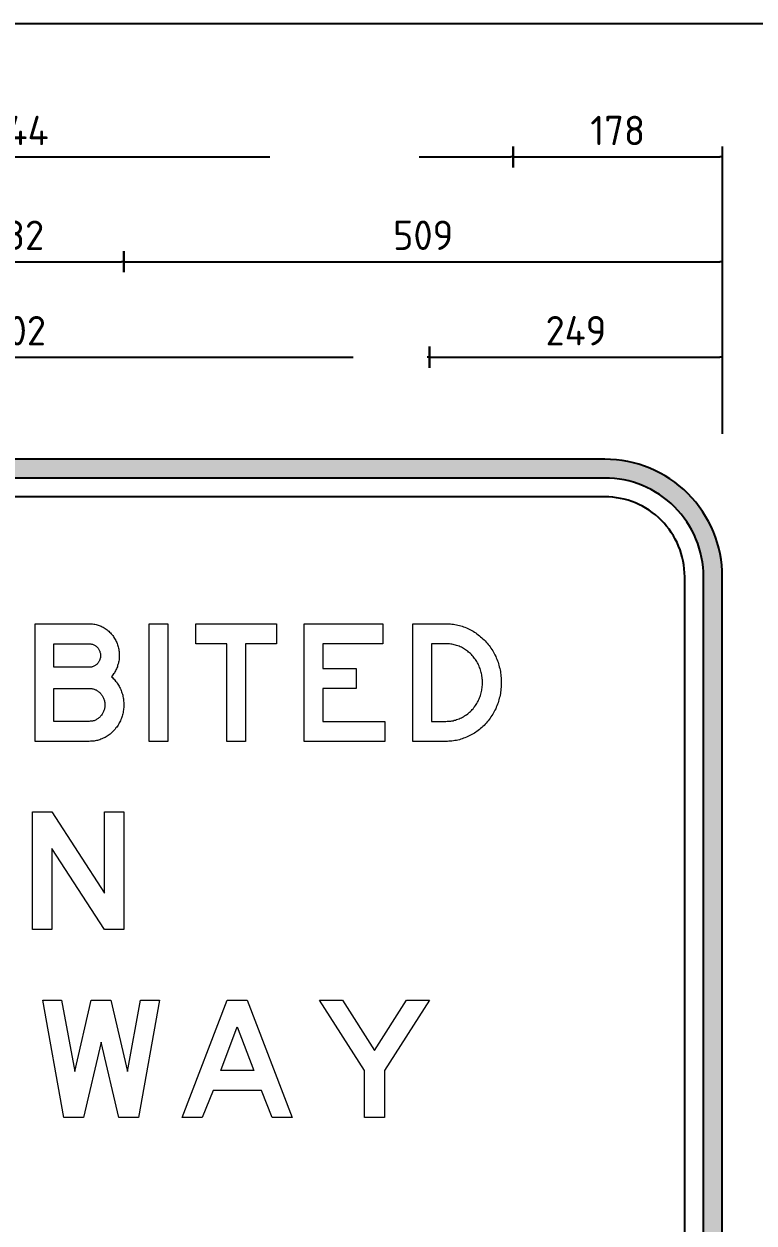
# Model space of a CAD drawing. Extents: x 0 to 1038, y -1303 to 297.
# Drawn here: x 259.1 to 321.2, y 190.5 to 292.5 of the extents above; entities that cross this region are included whole.
import ezdxf
from ezdxf.enums import TextEntityAlignment as Align

# ---------------------------------------------------------------- set-up
doc = ezdxf.new("R2010")
doc.units = 0
doc.linetypes.add('CENTERX2', pattern=[101.6, 63.5, -12.7, 12.7, -12.7])
doc.layers.get('0').update_dxf_attribs({"linetype": 'CONTINUOUS'})
doc.layers.get('DEFPOINTS').update_dxf_attribs({"linetype": 'CONTINUOUS'})
for name, color, linetype in [('GREEN', 96, 'CONTINUOUS'), ('T25', 1, 'CONTINUOUS'), ('TBLK18', 4, 'CONTINUOUS'), ('TBLK25', 1, 'CONTINUOUS'), ('TBLK35', 3, 'CONTINUOUS'), ('TBLK50', 7, 'CONTINUOUS')]:
    doc.layers.add(name, color=color, linetype=linetype)
doc.styles.add('ISO', font='iso3098b.shx')
doc.dimstyles.new('SIGNSDIM-10', dxfattribs={"dimtxt": 2.5, "dimasz": 0.2, "dimexe": 1.5, "dimexo": 2, "dimgap": 1, "dimtad": 1, "dimdec": 0, "dimlfac": 10, "dimrnd": 1, "dimdsep": 46, "dimtxsty": 'ISO', "dimblk1": 'SGNDIM', "dimblk2": 'SGNDIM', "dimsah": 1, "dimcen": 2.5, "dimse1": 1, "dimse2": 1, "dimadec": 0, "dimazin": 0, "dimtfac": 1, "dimtdec": 0, "dimtix": 1, "dimtmove": 0, "dimatfit": 3, "dimldrblk": 'SGNDIM', "dimfxl": 1, "dimtolj": 1, "dimtzin": 0, "dimarcsym": 0})

# ---------------------------------------------------------------- blocks, each defined once
blk = doc.blocks.new('SGNDIM')
for p, q in [((0, 0), (-1, 0)), ((0, 4.5), (0, -4.5))]:
    blk.add_line(p, q)
blk = doc.blocks.new('*D5')
at = {"layer": 'DEFPOINTS', "color": 0, "linetype": 'CENTERX2'}
for p in [(293.58, 264.16), (223.38, 209.48), (293.58, 209.48)]:
    blk.add_point(p, dxfattribs=at)
at = {"layer": 'T25', "color": 0, "linetype": 'CENTERX2', "lineweight": -2}
blk.add_line((223.58, 264.16), (293.38, 264.16), dxfattribs=at)
at = {"layer": 'T25', "color": 0, "linetype": 'CENTERX2', "lineweight": -2, "xscale": 0.2, "yscale": 0.2, "zscale": 0.2, "rotation": 180}
blk.add_blockref('SGNDIM', (223.38, 264.16), dxfattribs=at)
at = {"layer": 'T25', "color": 0, "linetype": 'CENTERX2', "lineweight": -2, "xscale": 0.2, "yscale": 0.2, "zscale": 0.2}
blk.add_blockref('SGNDIM', (293.58, 264.16), dxfattribs=at)
at = {"layer": 'T25', "color": 0, "linetype": 'CENTERX2', "insert": (258.48, 266.41), "char_height": 2.5, "attachment_point": 5, "style": 'ISO'}
blk.add_mtext('\\A1;702', dxfattribs=at)
blk = doc.blocks.new('*D6')
at = {"layer": 'DEFPOINTS', "color": 0, "linetype": 'CENTERX2'}
for p in [(318.48, 264.16), (293.58, 209.48), (318.48, 209.48)]:
    blk.add_point(p, dxfattribs=at)
at = {"layer": 'T25', "color": 0, "linetype": 'CENTERX2', "lineweight": -2}
blk.add_line((293.78, 264.16), (318.28, 264.16), dxfattribs=at)
at = {"layer": 'T25', "color": 0, "linetype": 'CENTERX2', "lineweight": -2, "xscale": 0.2, "yscale": 0.2, "zscale": 0.2, "rotation": 180}
blk.add_blockref('SGNDIM', (293.58, 264.16), dxfattribs=at)
at = {"layer": 'T25', "color": 0, "linetype": 'CENTERX2', "lineweight": -2, "xscale": 0.2, "yscale": 0.2, "zscale": 0.2}
blk.add_blockref('SGNDIM', (318.48, 264.16), dxfattribs=at)
at = {"layer": 'T25', "color": 0, "linetype": 'CENTERX2', "insert": (306.03, 266.41), "char_height": 2.5, "attachment_point": 5, "style": 'ISO'}
blk.add_mtext('\\A1;249', dxfattribs=at)
blk = doc.blocks.new('*D8')
at = {"layer": 'DEFPOINTS', "color": 0, "linetype": 'CENTERX2'}
for p in [(267.58, 272.28), (249.38, 225.48), (267.58, 225.48)]:
    blk.add_point(p, dxfattribs=at)
at = {"layer": 'T25', "color": 0, "linetype": 'CENTERX2', "lineweight": -2}
blk.add_line((249.58, 272.28), (267.38, 272.28), dxfattribs=at)
at = {"layer": 'T25', "color": 0, "linetype": 'CENTERX2', "lineweight": -2, "xscale": 0.2, "yscale": 0.2, "zscale": 0.2, "rotation": 180}
blk.add_blockref('SGNDIM', (249.38, 272.28), dxfattribs=at)
at = {"layer": 'T25', "color": 0, "linetype": 'CENTERX2', "lineweight": -2, "xscale": 0.2, "yscale": 0.2, "zscale": 0.2}
blk.add_blockref('SGNDIM', (267.58, 272.28), dxfattribs=at)
at = {"layer": 'T25', "color": 0, "linetype": 'CENTERX2', "insert": (258.48, 274.53), "char_height": 2.5, "attachment_point": 5, "style": 'ISO'}
blk.add_mtext('\\A1;182', dxfattribs=at)
blk = doc.blocks.new('*D9')
at = {"layer": 'DEFPOINTS', "color": 0, "linetype": 'CENTERX2'}
for p in [(318.48, 272.28), (267.58, 225.48), (318.48, 225.48)]:
    blk.add_point(p, dxfattribs=at)
at = {"layer": 'T25', "color": 0, "linetype": 'CENTERX2', "lineweight": -2}
blk.add_line((267.78, 272.28), (318.28, 272.28), dxfattribs=at)
at = {"layer": 'T25', "color": 0, "linetype": 'CENTERX2', "lineweight": -2, "xscale": 0.2, "yscale": 0.2, "zscale": 0.2, "rotation": 180}
blk.add_blockref('SGNDIM', (267.58, 272.28), dxfattribs=at)
at = {"layer": 'T25', "color": 0, "linetype": 'CENTERX2', "lineweight": -2, "xscale": 0.2, "yscale": 0.2, "zscale": 0.2}
blk.add_blockref('SGNDIM', (318.48, 272.28), dxfattribs=at)
at = {"layer": 'T25', "color": 0, "linetype": 'CENTERX2', "insert": (293.03, 274.53), "char_height": 2.5, "attachment_point": 5, "style": 'ISO'}
blk.add_mtext('\\A1;509', dxfattribs=at)
blk = doc.blocks.new('*D11')
at = {"layer": 'DEFPOINTS', "color": 0, "linetype": 'CENTERX2'}
for p in [(300.68, 281.19), (216.28, 241.48), (300.68, 241.48)]:
    blk.add_point(p, dxfattribs=at)
at = {"layer": 'T25', "color": 0, "linetype": 'CENTERX2', "lineweight": -2}
blk.add_line((216.48, 281.19), (300.48, 281.19), dxfattribs=at)
at = {"layer": 'T25', "color": 0, "linetype": 'CENTERX2', "lineweight": -2, "xscale": 0.2, "yscale": 0.2, "zscale": 0.2, "rotation": 180}
blk.add_blockref('SGNDIM', (216.28, 281.19), dxfattribs=at)
at = {"layer": 'T25', "color": 0, "linetype": 'CENTERX2', "lineweight": -2, "xscale": 0.2, "yscale": 0.2, "zscale": 0.2}
blk.add_blockref('SGNDIM', (300.68, 281.19), dxfattribs=at)
at = {"layer": 'T25', "color": 0, "linetype": 'CENTERX2', "insert": (258.48, 283.44), "char_height": 2.5, "attachment_point": 5, "style": 'ISO'}
blk.add_mtext('\\A1;844', dxfattribs=at)
blk = doc.blocks.new('*D12')
at = {"layer": 'DEFPOINTS', "color": 0, "linetype": 'CENTERX2'}
for p in [(318.48, 281.19), (300.68, 241.48), (318.48, 241.48)]:
    blk.add_point(p, dxfattribs=at)
at = {"layer": 'T25', "color": 0, "linetype": 'CENTERX2', "lineweight": -2}
blk.add_line((300.88, 281.19), (318.28, 281.19), dxfattribs=at)
at = {"layer": 'T25', "color": 0, "linetype": 'CENTERX2', "lineweight": -2, "xscale": 0.2, "yscale": 0.2, "zscale": 0.2, "rotation": 180}
blk.add_blockref('SGNDIM', (300.68, 281.19), dxfattribs=at)
at = {"layer": 'T25', "color": 0, "linetype": 'CENTERX2', "lineweight": -2, "xscale": 0.2, "yscale": 0.2, "zscale": 0.2}
blk.add_blockref('SGNDIM', (318.48, 281.19), dxfattribs=at)
at = {"layer": 'T25', "color": 0, "linetype": 'CENTERX2', "insert": (309.58, 283.44), "char_height": 2.5, "attachment_point": 5, "style": 'ISO'}
blk.add_mtext('\\A1;178', dxfattribs=at)
blk = doc.blocks.new('*D33')
at = {"layer": 'DEFPOINTS', "color": 0, "linetype": 'CENTERX2'}
for p in [(263.79, 225.48), (161.44, 215.48), (263.79, 215.48)]:
    blk.add_point(p, dxfattribs=at)
at = {"layer": 'T25', "color": 0, "linetype": 'CENTERX2', "lineweight": -2}
blk.add_line((161.44, 225.28), (161.44, 215.68), dxfattribs=at)
at = {"layer": 'T25', "color": 0, "linetype": 'CENTERX2', "lineweight": -2, "xscale": 0.2, "yscale": 0.2, "zscale": 0.2}
for p, rotation in [((161.44, 225.48), 90), ((161.44, 215.48), 270)]:
    blk.add_blockref('SGNDIM', p, dxfattribs=dict(at, rotation=rotation))
at = {"layer": 'T25', "color": 0, "linetype": 'CENTERX2', "insert": (159.19, 220.48), "char_height": 2.5, "attachment_point": 5, "rotation": 90, "style": 'ISO'}
blk.add_mtext('\\A1;100', dxfattribs=at)
blk = doc.blocks.new('*D34')
at = {"layer": 'DEFPOINTS', "color": 0, "linetype": 'CENTERX2'}
for p in [(263.79, 215.48), (161.44, 209.48), (263.79, 209.48)]:
    blk.add_point(p, dxfattribs=at)
at = {"layer": 'T25', "color": 0, "linetype": 'CENTERX2', "lineweight": -2}
blk.add_line((161.44, 215.28), (161.44, 209.68), dxfattribs=at)
at = {"layer": 'T25', "color": 0, "linetype": 'CENTERX2', "lineweight": -2, "xscale": 0.2, "yscale": 0.2, "zscale": 0.2}
for p, rotation in [((161.44, 215.48), 90), ((161.44, 209.48), 270)]:
    blk.add_blockref('SGNDIM', p, dxfattribs=dict(at, rotation=rotation))
at = {"layer": 'T25', "color": 0, "linetype": 'CENTERX2', "insert": (159.19, 212.48), "char_height": 2.5, "attachment_point": 5, "rotation": 90, "style": 'ISO'}
blk.add_mtext('\\A1;60', dxfattribs=at)
blk = doc.blocks.new('A3BBLK')
at = {"layer": 'TBLK50'}
blk.add_line((415.5, 292.5), (13, 292.5), dxfattribs=at)
blk = doc.blocks.new('TBLK')
blk.add_blockref('A3BBLK', (0, 0))
at = {"layer": 'TBLK18', "style": 'ISO'}
blk.add_attdef('MR_DIRECTORATE', text='', height=1.5, dxfattribs=at).set_placement((381.5, 67.12), align=Align.CENTER)
for tag, p in [('STREET_NAME', (355.51, 61.1)), ('SUBURB_POSTCODE', (388.49, 61.1)), ('TELEPHONE_NO.', (368.31, 58.84)), ('FAX_NO.', (393.56, 58.84))]:
    blk.add_attdef(tag, p, '', height=1.5, dxfattribs=at)
at = {"layer": 'TBLK25', "style": 'ISO'}
for tag, height, p in [('MR_BRANCH', 2, (381.5, 64.2)), ('ROAD_SECTION', 1.75, (384.5, 29.16)), ('SLK', 1.75, (384.5, 26.11)), ('CHAINAGE', 1.75, (384.5, 19.21)), ('DRG_TYPE_03', 1.75, (360.51, 11.5)), ('DRG_TYPE_02', 1.75, (360.51, 8.36)), ('DRG_TYPE_01', 1.75, (360.3, 5.42))]:
    blk.add_attdef(tag, text='', height=height, dxfattribs=at).set_placement(p, align=Align.CENTER)
for tag, p, height in [('FILE_NUMBER', (371.77, 53.24), 2.5), ('DESIGNED_/_DRAWN', (371.77, 48.49), 2), ('VERIFIED', (371.77, 43.49), 2), ('APPROVED', (371.77, 38.49), 2), ('LOCAL_AUTHORITY', (370.48, 16.73), 1.25)]:
    blk.add_attdef(tag, p, '', height=height, dxfattribs=at)
at = {"layer": 'TBLK35', "style": 'ISO', "width": 0.9}
for tag, p in [('ROAD_PROJECT&NUMBER', (384.5, 32.23)), ('DRAWING_DESCRIPTION', (384.5, 22.29))]:
    blk.add_attdef(tag, text='', height=2.5, dxfattribs=at).set_placement(p, align=Align.CENTER)
at = {"layer": 'TBLK50', "style": 'ISO'}
blk.add_attdef('DRG_NUMBER', (370.5, 6.02), '', height=5, dxfattribs=at)

msp = doc.modelspace()

# ---------------------------------------------------------------- hatches: boundary and pattern name
at = {"layer": 'GREEN', "linetype": 'CENTERX2'}
h = msp.add_hatch(color=256, dxfattribs=at)
edge = h.paths.add_edge_path(flags=16)
edge.add_line((208.48, 113.08), (308.48, 113.08))
edge.add_arc((308.48, 121.48), 8.4, 270, 360)
edge.add_line((316.88, 121.48), (316.88, 245.48))
edge.add_arc((308.48, 245.48), 8.4, 0, 90)
edge.add_line((308.48, 253.88), (208.48, 253.88))
edge.add_arc((208.48, 245.48), 8.4, 90, 180)
edge.add_line((200.08, 245.48), (200.08, 121.48))
edge.add_arc((208.48, 121.48), 8.4, 180, 270)
edge = h.paths.add_edge_path()
edge.add_line((208.48, 111.48), (308.48, 111.48))
edge.add_arc((308.48, 121.48), 10, 270, 360)
edge.add_line((318.48, 121.48), (318.48, 245.48))
edge.add_arc((308.48, 245.48), 10, 0, 90)
edge.add_line((308.48, 255.48), (208.48, 255.48))
edge.add_arc((208.48, 245.48), 10, 90, 180)
edge.add_line((198.48, 245.48), (198.48, 121.48))
edge.add_arc((208.48, 121.48), 10, 180, 270)

# ---------------------------------------------------------------- linework, layer by layer
at = {"layer": 'GREEN', "linetype": 'Continuous'}
for points in [[(208.48, 111.48), (308.48, 111.48, 0.414214), (318.48, 121.48), (318.48, 245.48, 0.414214), (308.48, 255.48), (208.48, 255.48, 0.414214), (198.48, 245.48), (198.48, 121.48, 0.414214)], [(208.48, 113.08), (308.48, 113.08, 0.414214), (316.88, 121.48), (316.88, 245.48, 0.414214), (308.48, 253.88), (208.48, 253.88, 0.414214), (200.08, 245.48), (200.08, 121.48, 0.414214)], [(208.48, 114.68), (308.48, 114.68, 0.414214), (315.28, 121.48), (315.28, 245.48, 0.414214), (308.48, 252.28), (208.48, 252.28, 0.414214), (201.68, 245.48), (201.68, 121.48, 0.414214)]]:
    msp.add_lwpolyline(points, format="xyb", close=True, dxfattribs=at)
at = {"layer": 'GREEN', "lineweight": 0}
for points in [[(260.02, 241.48), (264.63, 241.48), (264.73, 241.48), (264.83, 241.48), (264.91, 241.47), (265.01, 241.45), (265.11, 241.44), (265.2, 241.42), (265.29, 241.39), (265.38, 241.36), (265.47, 241.34), (265.56, 241.3), (265.64, 241.27), (265.73, 241.22), (265.82, 241.18), (265.9, 241.13), (265.98, 241.08), (266.06, 241.03), (266.14, 240.97), (266.22, 240.9), (266.29, 240.85), (266.36, 240.78), (266.43, 240.7), (266.5, 240.63), (266.55, 240.56), (266.62, 240.48), (266.68, 240.4), (266.73, 240.32), (266.78, 240.24), (266.83, 240.15), (266.88, 240.07), (266.92, 239.97), (266.96, 239.89), (267, 239.79), (267.03, 239.69), (267.06, 239.61), (267.09, 239.51), (267.11, 239.41), (267.13, 239.31), (267.15, 239.21), (267.16, 239.12), (267.17, 239.01), (267.18, 238.92), (267.18, 238.81), (267.18, 238.71), (267.18, 238.61), (267.17, 238.51), (267.16, 238.42), (267.14, 238.31), (267.12, 238.22), (267.1, 238.12), (267.07, 238.02), (267.04, 237.93), (267.02, 237.83), (266.98, 237.74), (266.94, 237.65), (266.9, 237.55), (266.85, 237.47), (266.8, 237.38), (266.76, 237.29), (266.7, 237.22), (266.64, 237.13), (266.58, 237.05), (266.52, 236.98), (266.59, 236.91), (266.67, 236.84), (266.74, 236.77), (266.8, 236.69), (266.87, 236.61), (266.94, 236.53), (267, 236.44), (267.05, 236.35), (267.11, 236.27), (267.16, 236.18), (267.21, 236.09), (267.25, 236), (267.3, 235.9), (267.34, 235.81), (267.38, 235.7), (267.41, 235.61), (267.44, 235.5), (267.47, 235.4), (267.49, 235.3), (267.51, 235.19), (267.53, 235.1), (267.54, 234.99), (267.55, 234.89), (267.56, 234.78), (267.57, 234.67), (267.57, 234.57), (267.56, 234.46), (267.56, 234.36), (267.55, 234.25), (267.53, 234.15), (267.52, 234.04), (267.5, 233.94), (267.48, 233.83), (267.46, 233.73), (267.43, 233.63), (267.39, 233.53), (267.36, 233.44), (267.32, 233.33), (267.27, 233.23), (267.23, 233.15), (267.18, 233.05), (267.13, 232.96), (267.08, 232.87), (267.02, 232.78), (266.97, 232.7), (266.9, 232.62), (266.83, 232.53), (266.77, 232.46), (266.7, 232.38), (266.63, 232.31), (266.55, 232.24), (266.48, 232.17), (266.4, 232.1), (266.31, 232.04), (266.24, 231.99), (266.15, 231.93), (266.06, 231.87), (265.98, 231.82), (265.89, 231.78), (265.8, 231.74), (265.7, 231.7), (265.61, 231.66), (265.52, 231.62), (265.42, 231.59), (265.33, 231.56), (265.23, 231.55), (265.13, 231.53), (265.03, 231.51), (264.93, 231.5), (264.84, 231.49), (264.73, 231.49), (264.63, 231.48), (260.02, 231.48)], [(269.72, 241.48), (271.32, 241.48), (271.32, 231.48), (269.72, 231.48), (269.72, 241.48)], [(273.68, 241.48), (280.56, 241.48), (280.56, 239.78), (277.92, 239.78), (277.92, 231.48), (276.32, 231.48), (276.32, 239.78), (273.68, 239.78), (273.68, 241.48)], [(282.91, 241.48), (289.6, 241.48), (289.6, 239.78), (284.51, 239.78), (284.51, 237.68), (287.33, 237.68), (287.33, 235.98), (284.51, 235.98), (284.51, 233.18), (289.78, 233.18), (289.78, 231.48), (282.91, 231.48), (282.91, 241.48)], [(294.96, 231.48), (292.14, 231.48), (292.14, 241.48), (294.96, 241.48), (295.1, 241.48), (295.22, 241.48), (295.35, 241.47), (295.47, 241.45), (295.61, 241.44), (295.73, 241.42), (295.86, 241.39), (295.98, 241.37), (296.11, 241.34), (296.23, 241.31), (296.36, 241.27), (296.47, 241.23), (296.59, 241.18), (296.71, 241.13), (296.83, 241.09), (296.95, 241.03), (297.07, 240.97), (297.18, 240.9), (297.29, 240.85), (297.4, 240.77), (297.51, 240.7), (297.61, 240.62), (297.72, 240.55), (297.82, 240.47), (297.92, 240.38), (298.03, 240.3), (298.12, 240.21), (298.21, 240.12), (298.3, 240.02), (298.39, 239.92), (298.48, 239.83), (298.56, 239.72), (298.65, 239.62), (298.73, 239.51), (298.8, 239.41), (298.87, 239.29), (298.95, 239.18), (299.01, 239.06), (299.07, 238.95), (299.14, 238.83), (299.2, 238.71), (299.24, 238.59), (299.3, 238.47), (299.35, 238.34), (299.4, 238.21), (299.44, 238.08), (299.47, 237.96), (299.51, 237.82), (299.54, 237.69), (299.57, 237.55), (299.6, 237.43), (299.62, 237.29), (299.64, 237.16), (299.65, 237.03), (299.67, 236.89), (299.67, 236.76), (299.68, 236.61), (299.68, 236.48), (299.68, 236.34), (299.67, 236.21), (299.67, 236.08), (299.65, 235.94), (299.64, 235.81), (299.62, 235.67), (299.6, 235.54), (299.57, 235.4), (299.54, 235.27), (299.51, 235.14), (299.47, 235.01), (299.44, 234.89), (299.4, 234.75), (299.35, 234.63), (299.3, 234.5), (299.24, 234.38), (299.2, 234.25), (299.14, 234.14), (299.07, 234.01), (299.01, 233.9), (298.95, 233.78), (298.87, 233.67), (298.8, 233.56), (298.73, 233.45), (298.65, 233.34), (298.56, 233.23), (298.48, 233.14), (298.39, 233.03), (298.3, 232.94), (298.21, 232.84), (298.12, 232.75), (298.03, 232.66), (297.92, 232.57), (297.82, 232.5), (297.72, 232.41), (297.61, 232.33), (297.51, 232.27), (297.4, 232.19), (297.29, 232.12), (297.18, 232.05), (297.07, 232), (296.95, 231.94), (296.83, 231.88), (296.71, 231.83), (296.59, 231.79), (296.47, 231.74), (296.36, 231.7), (296.23, 231.66), (296.11, 231.62), (295.98, 231.59), (295.86, 231.56), (295.73, 231.55), (295.61, 231.53), (295.47, 231.51), (295.35, 231.5), (295.22, 231.49), (295.1, 231.48)], [(261.62, 239.78), (264.63, 239.78), (264.69, 239.78), (264.75, 239.77), (264.81, 239.76), (264.87, 239.75), (264.91, 239.74), (264.97, 239.71), (265.02, 239.69), (265.08, 239.67), (265.12, 239.64), (265.17, 239.61), (265.22, 239.57), (265.26, 239.53), (265.31, 239.49), (265.35, 239.44), (265.37, 239.4), (265.41, 239.35), (265.44, 239.3), (265.47, 239.24), (265.5, 239.19), (265.52, 239.14), (265.54, 239.08), (265.55, 239.02), (265.57, 238.96), (265.57, 238.91), (265.58, 238.84), (265.58, 238.78), (265.58, 238.72), (265.57, 238.66), (265.57, 238.6), (265.55, 238.54), (265.54, 238.48), (265.52, 238.43), (265.5, 238.37), (265.47, 238.31), (265.44, 238.26), (265.41, 238.22), (265.37, 238.17), (265.35, 238.12), (265.31, 238.07), (265.26, 238.03), (265.22, 238), (265.17, 237.96), (265.12, 237.93), (265.08, 237.9), (265.02, 237.87), (264.97, 237.84), (264.91, 237.82), (264.87, 237.81), (264.81, 237.79), (264.75, 237.78), (264.69, 237.78), (264.63, 237.78), (261.62, 237.78)], [(293.74, 239.78), (293.74, 233.18), (294.96, 233.18), (295.07, 233.19), (295.17, 233.19), (295.28, 233.2), (295.38, 233.21), (295.48, 233.23), (295.59, 233.24), (295.68, 233.27), (295.79, 233.29), (295.88, 233.33), (295.99, 233.36), (296.09, 233.4), (296.18, 233.44), (296.28, 233.48), (296.37, 233.53), (296.46, 233.58), (296.56, 233.64), (296.64, 233.7), (296.73, 233.75), (296.82, 233.82), (296.89, 233.89), (296.98, 233.95), (297.06, 234.03), (297.13, 234.11), (297.21, 234.18), (297.28, 234.26), (297.34, 234.35), (297.41, 234.43), (297.48, 234.52), (297.54, 234.61), (297.59, 234.7), (297.64, 234.8), (297.7, 234.9), (297.75, 234.99), (297.79, 235.09), (297.83, 235.19), (297.87, 235.29), (297.91, 235.39), (297.94, 235.5), (297.97, 235.61), (298, 235.71), (298.02, 235.83), (298.03, 235.93), (298.04, 236.04), (298.06, 236.15), (298.07, 236.26), (298.07, 236.37), (298.07, 236.48), (298.07, 236.59), (298.07, 236.7), (298.06, 236.81), (298.04, 236.92), (298.03, 237.04), (298.02, 237.14), (298, 237.25), (297.97, 237.35), (297.94, 237.46), (297.91, 237.56), (297.87, 237.67), (297.83, 237.77), (297.79, 237.87), (297.75, 237.98), (297.7, 238.07), (297.64, 238.17), (297.59, 238.26), (297.54, 238.35), (297.48, 238.45), (297.41, 238.53), (297.34, 238.62), (297.28, 238.7), (297.21, 238.78), (297.13, 238.86), (297.06, 238.94), (296.98, 239), (296.89, 239.08), (296.82, 239.15), (296.73, 239.2), (296.64, 239.27), (296.56, 239.33), (296.46, 239.38), (296.37, 239.43), (296.28, 239.48), (296.18, 239.52), (296.09, 239.57), (295.99, 239.61), (295.88, 239.64), (295.79, 239.67), (295.68, 239.69), (295.59, 239.72), (295.48, 239.74), (295.38, 239.75), (295.28, 239.77), (295.17, 239.77), (295.07, 239.78), (294.96, 239.78)], [(264.63, 233.18), (261.62, 233.18), (261.62, 235.98), (264.63, 235.98), (264.7, 235.98), (264.77, 235.98), (264.84, 235.97), (264.9, 235.95), (264.96, 235.94), (265.03, 235.92), (265.1, 235.89), (265.15, 235.87), (265.22, 235.85), (265.28, 235.81), (265.34, 235.77), (265.39, 235.73), (265.44, 235.69), (265.5, 235.64), (265.55, 235.6), (265.59, 235.55), (265.63, 235.5), (265.68, 235.44), (265.72, 235.38), (265.76, 235.33), (265.79, 235.26), (265.82, 235.2), (265.84, 235.14), (265.87, 235.07), (265.89, 235), (265.91, 234.93), (265.93, 234.87), (265.94, 234.79), (265.95, 234.72), (265.95, 234.66), (265.95, 234.58), (265.95, 234.51), (265.95, 234.44), (265.94, 234.37), (265.93, 234.3), (265.91, 234.23), (265.89, 234.17), (265.87, 234.1), (265.84, 234.03), (265.82, 233.96), (265.79, 233.9), (265.76, 233.84), (265.72, 233.78), (265.68, 233.72), (265.63, 233.67), (265.59, 233.62), (265.55, 233.56), (265.5, 233.51), (265.44, 233.47), (265.39, 233.43), (265.34, 233.39), (265.28, 233.36), (265.22, 233.32), (265.15, 233.29), (265.1, 233.26), (265.03, 233.24), (264.96, 233.23), (264.9, 233.21), (264.84, 233.2), (264.77, 233.19), (264.7, 233.19)], [(259.8, 225.48), (261.45, 225.48), (265.93, 218.58), (265.93, 225.48), (267.58, 225.48), (267.58, 215.48), (265.93, 215.48), (261.45, 222.38), (261.45, 215.48), (259.8, 215.48), (259.8, 225.48)], [(260.68, 209.48), (262.26, 209.48), (263.39, 203.39), (264.79, 209.48), (266.47, 209.48), (267.87, 203.39), (268.99, 209.48), (270.59, 209.48), (268.81, 199.48), (267.13, 199.48), (265.63, 205.88), (264.14, 199.48), (262.46, 199.48), (260.68, 209.48)], [(272.54, 199.48), (276.37, 209.48), (278.05, 209.48), (281.88, 199.48), (280.2, 199.48), (279.27, 201.78), (275.16, 201.78), (274.22, 199.48), (272.54, 199.48)], [(284.22, 209.48), (286.18, 209.48), (288.89, 205.18), (291.6, 209.48), (293.56, 209.48), (289.73, 203.48), (289.73, 199.48), (288.05, 199.48), (288.05, 203.48), (284.22, 209.48)], [(277.22, 207.19), (278.62, 203.48), (275.82, 203.48), (277.22, 207.19)]]:
    msp.add_lwpolyline(points, close=True, dxfattribs=at)
at = {"layer": 'T25', "linetype": 'CENTERX2'}
msp.add_line((318.48, 281.19), (318.48, 257.65), dxfattribs=at)

# ---------------------------------------------------------------- block references
msp.add_blockref('TBLK', (0, 0))

# ---------------------------------------------------------------- dimensions: what is measured, and where the dimension line sits
for base, p1, p2, picture, middle in [((300.68, 281.19), (216.28, 241.48), (300.68, 241.48), '*D11', (258.48, 283.44)), ((318.48, 281.19), (300.68, 241.48), (318.48, 241.48), '*D12', (309.58, 283.44)), ((267.58, 272.28), (249.38, 225.48), (267.58, 225.48), '*D8', (258.48, 274.53)), ((318.48, 272.28), (267.58, 225.48), (318.48, 225.48), '*D9', (293.03, 274.53)), ((293.58, 264.16), (223.38, 209.48), (293.58, 209.48), '*D5', (258.48, 266.41)), ((318.48, 264.16), (293.58, 209.48), (318.48, 209.48), '*D6', (306.03, 266.41))]:
    dim = msp.add_linear_dim(base=base, p1=p1, p2=p2, dimstyle='SIGNSDIM-10', dxfattribs=at)
    dim.commit()
    dim.dimension.update_dxf_attribs({"geometry": picture, "text_midpoint": middle})
for base, p1, p2, picture, middle in [((161.44, 215.48), (263.79, 225.48), (263.79, 215.48), '*D33', (159.19, 220.48)), ((161.44, 209.48), (263.79, 215.48), (263.79, 209.48), '*D34', (159.19, 212.48))]:
    dim = msp.add_linear_dim(base=base, p1=p1, p2=p2, angle=90, dimstyle='SIGNSDIM-10', dxfattribs=at)
    dim.commit()
    dim.dimension.update_dxf_attribs({"geometry": picture, "text_midpoint": middle})

doc.saveas('drawing.dxf')
